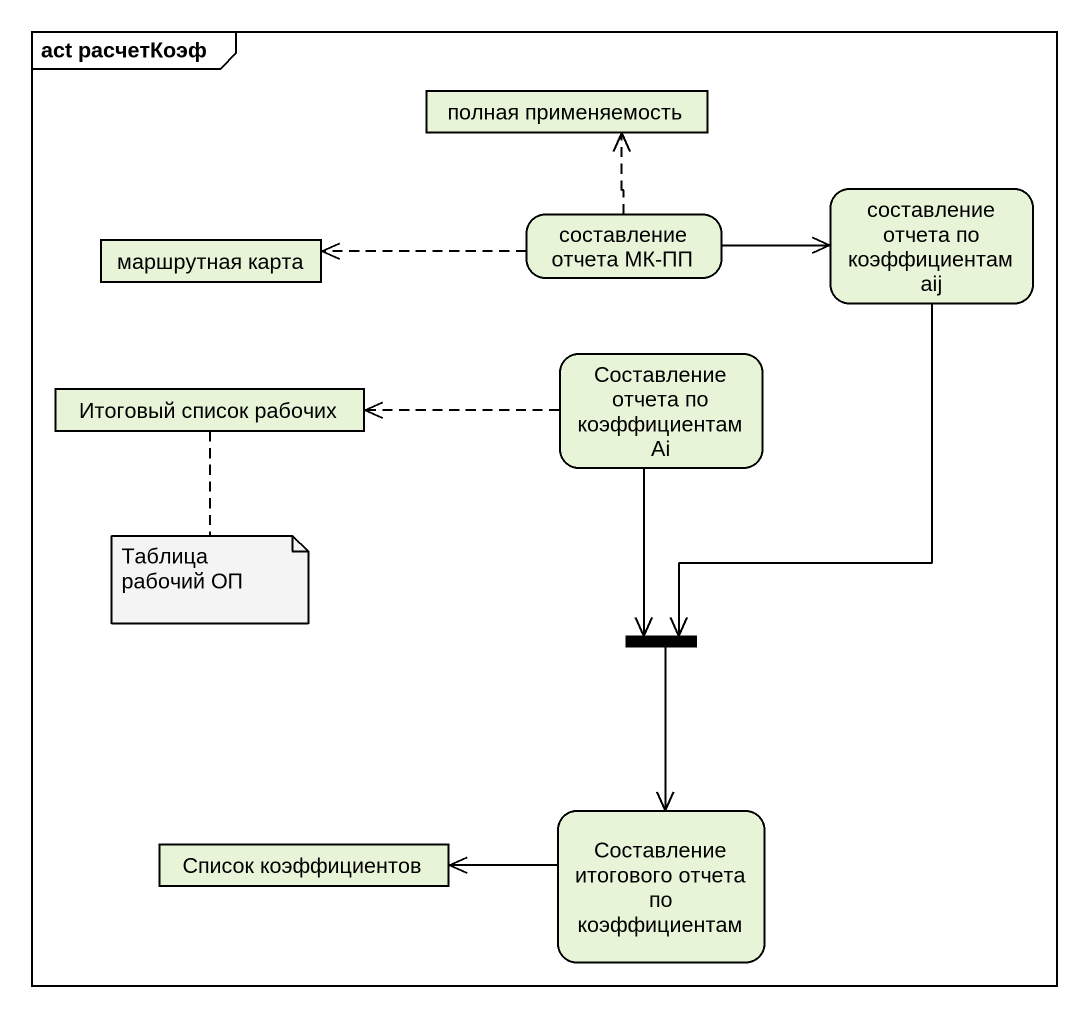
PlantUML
@startuml
mainframe act расчетКоэф
hide empty description
state "полная применяемость" as полная_применяемость <<object>>
state "составление отчета МК-ПП" as составление_отчета_МК_ПП
state "составление отчета по коэффициентам aij" as составление_отчета_по
state "маршрутная карта" as маршрутная_карта <<object>>
state "Итоговый список рабочих" as Итоговый_список_рабочих <<object>>
state "Составление отчета по коэффициентам Ai" as Составление_отчета_по
state fork1 <<join>>
state "Список коэффициентов" as Список_коэффициентов <<object>>
state "Составление итогового отчета по коэффициентам" as Составление_итогового
составление_отчета_МК_ПП -up[dashed]-> полная_применяемость
составление_отчета_МК_ПП -right-> составление_отчета_по
составление_отчета_МК_ПП -left[dashed]-> маршрутная_карта
составление_отчета_по --> fork1
Составление_отчета_по -left[dashed]-> Итоговый_список_рабочих
Составление_отчета_по --> fork1
fork1 --> Составление_итогового
Составление_итогового -left-> Список_коэффициентов
note bottom of Итоговый_список_рабочих : Таблица рабочий ОП
@enduml
